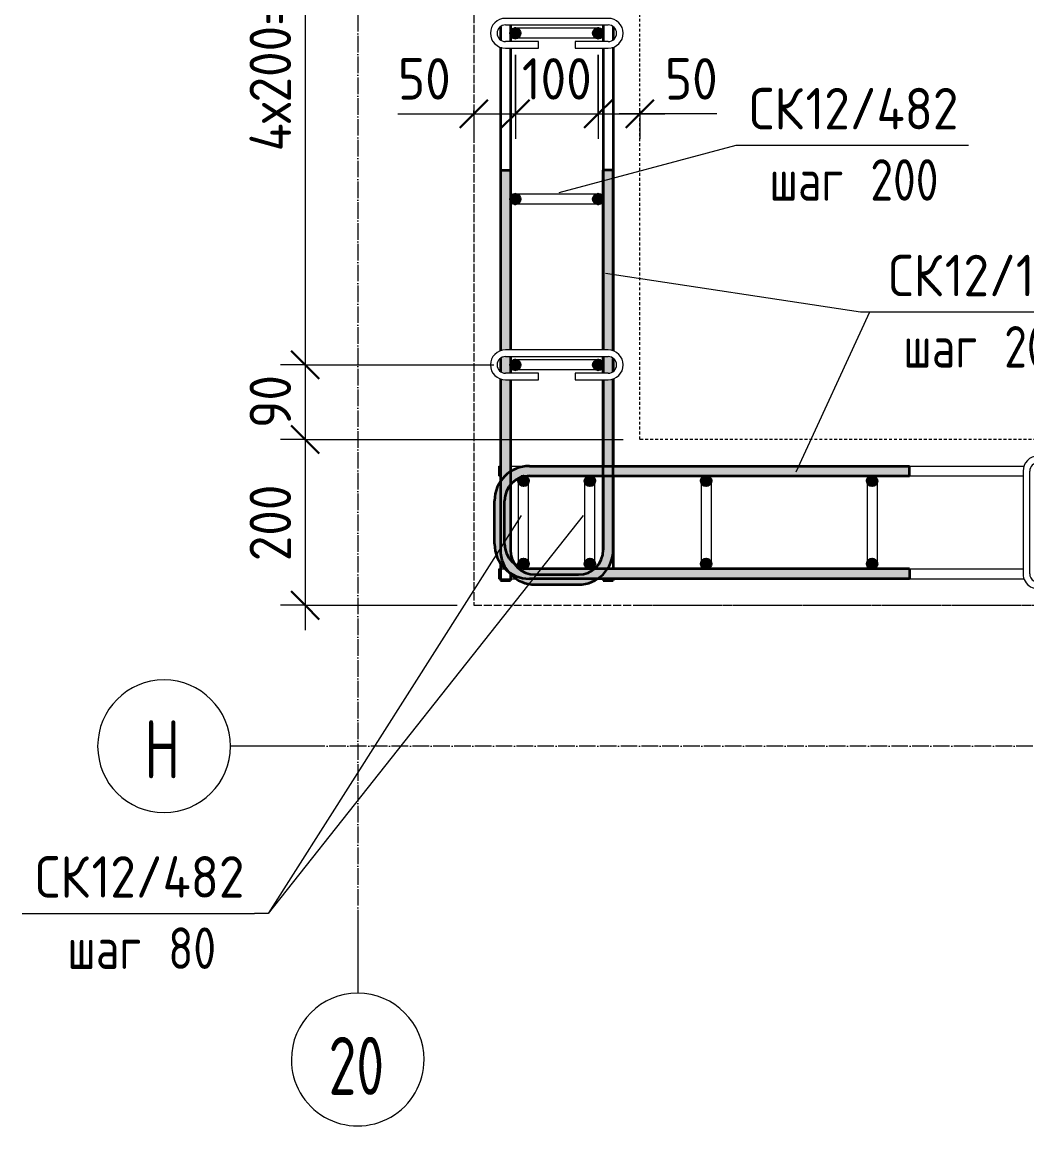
# Model space of a CAD drawing. Header units: millimetres. Extents: x 28908 to 47912, y -2577 to 78399.
# Drawn here: x 28976 to 30187, y 75704 to 77038 of the extents above; entities that cross this region are included whole.
import ezdxf

# ---------------------------------------------------------------- set-up
doc = ezdxf.new("R2010")
doc.units = ezdxf.units.MM
for name, pattern in [('01 Штриховая _4 мм_', [6, 3.5, -2.5]), ('01 Штриховая _8 мм_', [12, 8, -4]), ('02 Штрихпунктирная _20 мм_', [25, 20, -2.5, 0, -2.5])]:
    doc.linetypes.add(name, pattern=pattern)
for name, color, linetype, lineweight in [('AA_Dim', 7, 'Continuous', 9), ('AA_Dim-20', 7, 'Continuous', 9), ('AA_Oformlenie', 7, 'Continuous', 9), ('AA_Vinoska', 7, 'Continuous', 9), ('KR_Armatura', 7, 'Continuous', 20), ('KR_Armatura_Tonkie', 7, 'Continuous', 20), ('Оси', 7, 'Continuous', 9)]:
    doc.layers.add(name, color=color, linetype=linetype, lineweight=lineweight)
doc.layers.add('AF_Stena_Опалубка', color=7, linetype='Continuous', lineweight=20, true_color=0x0063c6)
doc.layers.add('KR_Fundament', color=7, linetype='Continuous', lineweight=20, true_color=0x804000)
doc.styles.add('ISOCPEUR_1', font='isocpeur.TTF', dxfattribs={"width": 0.9, "height": 50})
doc.styles.add('ISOCPEUR_2', font='isocpeur.TTF', dxfattribs={"width": 0.8, "height": 50})
doc.styles.add('ISOCPEUR_3', font='isocpeur.TTF', dxfattribs={"width": 0.7, "height": 70})
doc.dimstyles.new('00_Точн_3_знака__прозр_', dxfattribs={"dimscale": 304.8, "dimtxt": 50.137748, "dimasz": 0.111549, "dimexe": 0.098425, "dimexo": 0.065617, "dimgap": 0.006562, "dimtad": 1, "dimdec": 3, "dimrnd": 0.001, "dimdsep": 46, "dimtxsty": 'ISOCPEUR_1', "dimblk1": 'OBLIQUE', "dimblk2": 'OBLIQUE', "dimsah": 1, "dimcen": 0.09, "dimdle": 0.098425, "dimazin": 0, "dimtfac": 1, "dimtdec": 4, "dimtix": 1, "dimtmove": 0, "dimatfit": 3, "dimfxl": 1, "dimtvp": 1, "dimtolj": 1, "dimtzin": 0, "dimlwd": 18, "dimlwe": 18, "dimarcsym": 2})
doc.dimstyles.new('00_Точн_3_знака__прозр__1', dxfattribs={"dimscale": 304.8, "dimtxt": 50.137748, "dimasz": 0.111549, "dimexe": 0.098425, "dimexo": 0.065617, "dimgap": 0.006562, "dimtad": 1, "dimdec": 3, "dimrnd": 0.001, "dimdsep": 46, "dimtxsty": 'ISOCPEUR_1', "dimblk1": 'OBLIQUE', "dimblk2": 'OBLIQUE', "dimsah": 1, "dimcen": 0.09, "dimdle": 0.098425, "dimazin": 0, "dimtfac": 1, "dimtdec": 4, "dimtix": 1, "dimtmove": 1, "dimatfit": 3, "dimfxl": 1, "dimtvp": 1, "dimtolj": 1, "dimtzin": 0, "dimlwd": 18, "dimlwe": 18, "dimarcsym": 2})

# ---------------------------------------------------------------- blocks, each defined once
blk = doc.blocks.new('079_Шпилька _ЭлУзла_ - d8 А240-3881866-План армирования стен')
at = {"layer": 'AA_Oformlenie'}
for p, q in [((40, 18), (0, 18)), ((40, 10), (40, 18)), ((124, 18), (84, 18)), ((84, 18), (84, 10)), ((0, 10), (40, 10)), ((84, 10), (124, 10)), ((124, -10), (0, -10)), ((0, -18), (124, -18))]:
    blk.add_line(p, q, dxfattribs=at)
for centre, radius, start, end in [((0, 0), 18, 90, 270), ((124, 0), 18, 270, 90), ((0, 0), 10, 90, 270), ((124, 0), 10, 270, 90)]:
    blk.add_arc(centre, radius, start, end, dxfattribs=at)
blk = doc.blocks.new('DIMBLOCK15-План армирования стен')
at = {"layer": 'AA_Dim-20', "color": 30, "lineweight": 30, "true_color": 0xff8000, "transparency": 16777216}
for p, q in [((29316.8, 77425), (29299.8, 77442)), ((29316.8, 77425), (29333.8, 77408)), ((29316.8, 76625), (29299.8, 76642)), ((29316.8, 76625), (29333.8, 76608)), ((29316.8, 76535), (29299.8, 76552)), ((29316.8, 76535), (29333.8, 76518))]:
    blk.add_line(p, q, dxfattribs=at)
at = {"layer": 'AA_Dim-20', "color": 30, "lineweight": 18, "true_color": 0xff8000, "transparency": 16777216}
for p, q in [((29316.8, 77425), (29286.8, 77425)), ((29316.8, 77425), (29316.8, 76625)), ((29316.8, 77425), (29544.1, 77425)), ((29316.8, 76625), (29286.8, 76625)), ((29316.8, 76625), (29544.1, 76625)), ((29316.8, 76535), (29286.8, 76535)), ((29316.8, 76535), (29700.1, 76535))]:
    blk.add_line(p, q, dxfattribs=at)
at = {"layer": 'AA_Dim-20', "color": 0, "lineweight": 18, "transparency": 16777216, "insert": (29249.7, 76882.6), "char_height": 50, "width": 341.693, "attachment_point": 1, "rotation": 90, "line_spacing_factor": 1.135194, "style": 'ISOCPEUR_1'}
blk.add_mtext('4х200=800', dxfattribs=at)
blk = doc.blocks.new('_None')
blk = doc.blocks.new('DIMBLOCK16-План армирования стен')
at = {"layer": 'AA_Dim-20', "color": 30, "lineweight": 30, "true_color": 0xff8000, "transparency": 16777216}
for p, q in [((29316.8, 76625), (29299.8, 76642)), ((29316.8, 76625), (29333.8, 76608)), ((29316.8, 76535), (29299.8, 76552)), ((29316.8, 76535), (29333.8, 76518)), ((29316.8, 76335), (29299.8, 76352)), ((29316.8, 76335), (29333.8, 76318))]:
    blk.add_line(p, q, dxfattribs=at)
at = {"layer": 'AA_Dim-20', "color": 30, "lineweight": 18, "true_color": 0xff8000, "transparency": 16777216}
for p, q in [((29316.8, 76625), (29286.8, 76625)), ((29316.8, 76625), (29316.8, 76535)), ((29316.8, 76625), (29544.1, 76625)), ((29316.8, 76535), (29286.8, 76535)), ((29316.8, 76535), (29700.1, 76535)), ((29316.8, 76335), (29286.8, 76335)), ((29316.8, 76335), (29500.1, 76335))]:
    blk.add_line(p, q, dxfattribs=at)
at = {"layer": 'AA_Dim-20', "color": 0, "lineweight": 18, "transparency": 16777216, "insert": (29249.7, 76548.8), "char_height": 50, "width": 74.923, "attachment_point": 1, "rotation": 90, "line_spacing_factor": 1.135194, "style": 'ISOCPEUR_1'}
blk.add_mtext('90', dxfattribs=at)
blk = doc.blocks.new('DIMBLOCK17-План армирования стен')
at = {"layer": 'AA_Dim-20', "color": 30, "lineweight": 30, "true_color": 0xff8000, "transparency": 16777216}
for p, q in [((29316.8, 76535), (29299.8, 76552)), ((29316.8, 76535), (29333.8, 76518)), ((29316.8, 76335), (29299.8, 76352)), ((29316.8, 76335), (29333.8, 76318))]:
    blk.add_line(p, q, dxfattribs=at)
at = {"layer": 'AA_Dim-20', "color": 30, "lineweight": 18, "true_color": 0xff8000, "transparency": 16777216}
for p, q in [((29316.8, 76535), (29286.8, 76535)), ((29316.8, 76535), (29316.8, 76305)), ((29316.8, 76535), (29700.1, 76535)), ((29316.8, 76335), (29286.8, 76335)), ((29316.8, 76335), (29500.1, 76335))]:
    blk.add_line(p, q, dxfattribs=at)
at = {"layer": 'AA_Dim-20', "color": 0, "lineweight": 18, "transparency": 16777216, "insert": (29249.7, 76388.2), "char_height": 50, "width": 112.384, "attachment_point": 1, "rotation": 90, "line_spacing_factor": 1.135194, "style": 'ISOCPEUR_1'}
blk.add_mtext('200', dxfattribs=at)
blk = doc.blocks.new('DIMBLOCK21-План армирования стен')
at = {"layer": 'AA_Dim-20', "color": 30, "lineweight": 18, "true_color": 0xff8000, "transparency": 16777216}
for p, q in [((29570.1, 76999), (29570.1, 76897.8)), ((29570.1, 76927.8), (29570.1, 76999)), ((29520.1, 76931.9), (29520.1, 76897.8)), ((29520.1, 76927.8), (29520.1, 76931.9)), ((29428.6, 76927.8), (29511.1, 76927.8)), ((29490.1, 76927.8), (29570.1, 76927.8)), ((29511.1, 76927.8), (29545.1, 76927.8))]:
    blk.add_line(p, q, dxfattribs=at)
at = {"layer": 'AA_Dim-20', "color": 30, "lineweight": 30, "true_color": 0xff8000, "transparency": 16777216}
for p, q in [((29520.1, 76927.8), (29537.1, 76944.8)), ((29570.1, 76927.8), (29587.1, 76944.8)), ((29520.1, 76927.8), (29503.1, 76910.8)), ((29570.1, 76927.8), (29553.1, 76910.8))]:
    blk.add_line(p, q, dxfattribs=at)
at = {"layer": 'AA_Dim-20', "color": 0, "lineweight": 18, "transparency": 16777216, "insert": (29428.6, 76995), "char_height": 50, "width": 74.923, "attachment_point": 1, "line_spacing_factor": 1.135194, "style": 'ISOCPEUR_1'}
blk.add_mtext('50', dxfattribs=at)
blk = doc.blocks.new('_Oblique')
at = {"color": 0, "linetype": 'ByBlock', "lineweight": -2}
blk.add_line((-0.5, -0.5), (0.5, 0.5), dxfattribs=at)
blk = doc.blocks.new('DIMBLOCK22-План армирования стен')
at = {"layer": 'AA_Dim-20', "color": 30, "lineweight": 18, "true_color": 0xff8000, "transparency": 16777216}
for p, q in [((29570.1, 76999), (29570.1, 76897.8)), ((29570.1, 76927.8), (29570.1, 76999)), ((29670.1, 76999), (29670.1, 76897.8)), ((29670.1, 76927.8), (29670.1, 76999)), ((29570.1, 76927.8), (29670.1, 76927.8))]:
    blk.add_line(p, q, dxfattribs=at)
at = {"layer": 'AA_Dim-20', "color": 30, "lineweight": 30, "true_color": 0xff8000, "transparency": 16777216}
for p, q in [((29570.1, 76927.8), (29587.1, 76944.8)), ((29670.1, 76927.8), (29687.1, 76944.8)), ((29570.1, 76927.8), (29553.1, 76910.8)), ((29670.1, 76927.8), (29653.1, 76910.8))]:
    blk.add_line(p, q, dxfattribs=at)
at = {"layer": 'AA_Dim-20', "color": 0, "lineweight": 18, "transparency": 16777216, "insert": (29578, 76995), "char_height": 50, "width": 101.032, "attachment_point": 1, "line_spacing_factor": 1.135194, "style": 'ISOCPEUR_1'}
blk.add_mtext('100', dxfattribs=at)
blk = doc.blocks.new('DIMBLOCK23-План армирования стен')
at = {"layer": 'AA_Dim-20', "color": 30, "lineweight": 18, "true_color": 0xff8000, "transparency": 16777216}
for p, q in [((29670.1, 76999), (29670.1, 76897.8)), ((29670.1, 76927.8), (29670.1, 76999)), ((29720.1, 76931.9), (29720.1, 76897.8)), ((29720.1, 76927.8), (29720.1, 76931.9)), ((29670.1, 76927.8), (29750.1, 76927.8)), ((29730.4, 76927.8), (29695.1, 76927.8)), ((29812.9, 76927.8), (29730.4, 76927.8))]:
    blk.add_line(p, q, dxfattribs=at)
at = {"layer": 'AA_Dim-20', "color": 30, "lineweight": 30, "true_color": 0xff8000, "transparency": 16777216}
for p, q in [((29670.1, 76927.8), (29687.1, 76944.8)), ((29720.1, 76927.8), (29737.1, 76944.8)), ((29670.1, 76927.8), (29653.1, 76910.8)), ((29720.1, 76927.8), (29703.1, 76910.8))]:
    blk.add_line(p, q, dxfattribs=at)
at = {"layer": 'AA_Dim-20', "color": 0, "lineweight": 18, "transparency": 16777216, "insert": (29750.4, 76995), "char_height": 50, "width": 74.923, "attachment_point": 1, "line_spacing_factor": 1.135194, "style": 'ISOCPEUR_1'}
blk.add_mtext('50', dxfattribs=at)
blk = doc.blocks.new('042_М_Арматуры - Диам длина поз _ Шаг-2260295-План армирования стен')
at = {"layer": 'AA_Vinoska'}
blk.add_line((-7, 0), (7, 0), dxfattribs=at)
blk = doc.blocks.new('Ось сетки - d_4мм-2765513-План армирования стен')
at = {"layer": 'Оси', "color": 12, "true_color": 0xc80000}
for start, end in [(360, 180), (360, 180), (180, 360), (180, 360)]:
    blk.add_arc((0, 0), 4, start, end, dxfattribs=at)

msp = doc.modelspace()

# ---------------------------------------------------------------- hatches: boundary and pattern name
at = {"layer": 'KR_Armatura', "lineweight": 35}
h = msp.add_hatch(color=256, dxfattribs=at)
edge = h.paths.add_edge_path()
edge.add_arc((29570.0616, 77025), 6, 0, 360)
for points in [[(29570.0616, 77019), (29575.2578, 77022), (29575.2578, 77028), (29570.0616, 77031), (29564.8655, 77028), (29564.8655, 77022)], [(29670.0616, 77019), (29675.2578, 77022), (29675.2578, 77028), (29670.0616, 77031), (29664.8655, 77028), (29664.8655, 77022)], [(29570.0616, 76819), (29575.2578, 76822), (29575.2578, 76828), (29570.0616, 76831), (29564.8655, 76828), (29564.8655, 76822)], [(29670.0616, 76819), (29675.2578, 76822), (29675.2578, 76828), (29670.0616, 76831), (29664.8655, 76828), (29664.8655, 76822)], [(29570.0616, 76619), (29575.2578, 76622), (29575.2578, 76628), (29570.0616, 76631), (29564.8655, 76628), (29564.8655, 76622)], [(29670.0616, 76619), (29675.2578, 76622), (29675.2578, 76628), (29670.0616, 76631), (29664.8655, 76628), (29664.8655, 76622)], [(29577.0055, 76479.8038), (29583.0055, 76479.8038), (29586.0055, 76485), (29583.0055, 76490.1962), (29577.0055, 76490.1962), (29574.0055, 76485)], [(29657.0055, 76479.8038), (29663.0055, 76479.8038), (29666.0055, 76485), (29663.0055, 76490.1962), (29657.0055, 76490.1962), (29654.0055, 76485)], [(29797.0616, 76479.8038), (29803.0616, 76479.8038), (29806.0616, 76485), (29803.0616, 76490.1962), (29797.0616, 76490.1962), (29794.0616, 76485)], [(30001.5559, 76479.8038), (30003.0616, 76479.8038), (30006.0616, 76485), (30003.0616, 76490.1962), (29997.0616, 76490.1962), (29994.0616, 76485), (29997.0616, 76479.8038)], [(29577.0055, 76379.8038), (29583.0055, 76379.8038), (29586.0055, 76385), (29583.0055, 76390.1962), (29577.0055, 76390.1962), (29574.0055, 76385)], [(29657.0055, 76379.8038), (29663.0055, 76379.8038), (29666.0055, 76385), (29663.0055, 76390.1962), (29657.0055, 76390.1962), (29654.0055, 76385)], [(29797.0616, 76379.8038), (29803.0616, 76379.8038), (29806.0616, 76385), (29803.0616, 76390.1962), (29797.0616, 76390.1962), (29794.0616, 76385)], [(30001.5559, 76379.8038), (30003.0616, 76379.8038), (30006.0616, 76385), (30003.0616, 76390.1962), (29997.0616, 76390.1962), (29994.0616, 76385), (29997.0616, 76379.8038)]]:
    msp.add_hatch(color=256, dxfattribs=at).paths.add_polyline_path(points)
h = msp.add_hatch(color=256, dxfattribs=at)
edge = h.paths.add_edge_path()
edge.add_arc((29670.0616, 77025), 6, 0, 360)
h = msp.add_hatch(color=256, dxfattribs=at)
edge = h.paths.add_edge_path()
edge.add_arc((29570.0616, 76825), 6, 0, 360)
h = msp.add_hatch(color=256, dxfattribs=at)
edge = h.paths.add_edge_path()
edge.add_arc((29670.0616, 76825), 6, 0, 360)
h = msp.add_hatch(color=256, dxfattribs=at)
edge = h.paths.add_edge_path()
edge.add_arc((29570.0616, 76625), 6, 0, 360)
h = msp.add_hatch(color=256, dxfattribs=at)
edge = h.paths.add_edge_path()
edge.add_arc((29670.0616, 76625), 6, 0, 360)
h = msp.add_hatch(color=256, dxfattribs=at)
edge = h.paths.add_edge_path()
edge.add_arc((29580.0055, 76485), 6, 0, 360)
h = msp.add_hatch(color=256, dxfattribs=at)
edge = h.paths.add_edge_path()
edge.add_arc((29660.0055, 76485), 6, 0, 360)
h = msp.add_hatch(color=256, dxfattribs=at)
edge = h.paths.add_edge_path()
edge.add_arc((29800.0616, 76485), 6, 0, 360)
h = msp.add_hatch(color=256, dxfattribs=at)
edge = h.paths.add_edge_path()
edge.add_arc((30000.0616, 76485), 6, 0, 360)
h = msp.add_hatch(color=256, dxfattribs=at)
edge = h.paths.add_edge_path()
edge.add_arc((29580.0055, 76385), 6, 0, 360)
h = msp.add_hatch(color=256, dxfattribs=at)
edge = h.paths.add_edge_path()
edge.add_arc((29660.0055, 76385), 6, 0, 360)
h = msp.add_hatch(color=256, dxfattribs=at)
edge = h.paths.add_edge_path()
edge.add_arc((29800.0616, 76385), 6, 0, 360)
h = msp.add_hatch(color=256, dxfattribs=at)
edge = h.paths.add_edge_path()
edge.add_arc((30000.0616, 76385), 6, 0, 360)
at = {"layer": 'KR_Armatura_Tonkie'}
h = msp.add_hatch(color=256, dxfattribs=at)
h.paths.add_polyline_path([(29564.0616, 76402), (29564.0616, 76607), (29558.0616, 76607), (29553.0616, 76607.7547), (29552.0616, 76608.1689), (29552.0616, 76402)])
h.paths.add_polyline_path([(29564.0616, 76615), (29564.0616, 76635), (29558.0616, 76635), (29555.4734, 76634.6593), (29553.0616, 76633.6603), (29552.0616, 76632.8929), (29552.0616, 76617.1071), (29553.4029, 76616.1984), (29555.4734, 76615.3407), (29558.0616, 76615)])
h.paths.add_polyline_path([(29552.0616, 76641.8311), (29553.4029, 76642.3867), (29558.0616, 76643), (29564.0616, 76643), (29564.0616, 76860), (29552.0616, 76860), (29552.0616, 76642.3867)])
h = msp.add_hatch(color=256, dxfattribs=at)
h.paths.add_polyline_path([(29676.0616, 76402), (29688.0616, 76402), (29688.0616, 76608.1689), (29686.7204, 76607.6133), (29682.0616, 76607), (29676.0616, 76607), (29676.0616, 76435.2039)])
h.paths.add_polyline_path([(29682.0616, 76615), (29684.6498, 76615.3407), (29687.0616, 76616.3397), (29688.0616, 76617.1071), (29688.0616, 76632.8929), (29686.7204, 76633.8016), (29684.6498, 76634.6593), (29682.0616, 76635), (29676.0616, 76635), (29676.0616, 76615)])
h.paths.add_polyline_path([(29688.0616, 76641.8311), (29688.0616, 76860), (29676.0616, 76860), (29676.0616, 76643), (29682.0616, 76643), (29687.0616, 76642.2453)])
for points in [[(29545.0616, 76461), (29557.0616, 76461), (29558.0838, 76468.7646), (29561.0808, 76476), (29565.8484, 76482.2132), (29572.0616, 76486.9808), (29579.297, 76489.9778), (29587.0616, 76491), (29587.0616, 76503), (29576.1912, 76501.5689), (29566.0616, 76497.3731), (29557.3631, 76490.6985), (29550.6885, 76482), (29546.4927, 76471.8704)], [(29670.3065, 76491), (30045.0616, 76491), (30045.0616, 76503), (29587.0616, 76503), (29587.0616, 76491), (29587.4941, 76491)], [(29545.0616, 76409), (29557.0616, 76409), (29557.0616, 76461), (29545.0616, 76461), (29545.0616, 76435.2039)], [(29587.0616, 76367), (29587.0616, 76379), (29579.297, 76380.0222), (29572.0616, 76383.0192), (29565.8484, 76387.7868), (29561.0808, 76394), (29558.0838, 76401.2354), (29557.0616, 76409), (29545.0616, 76409), (29546.4927, 76398.1296), (29550.6885, 76388), (29557.3631, 76379.3015), (29566.0616, 76372.6269), (29576.1912, 76368.4311)], [(29594.0616, 76360), (29594.0616, 76372), (29586.297, 76373.0222), (29579.0616, 76376.0192), (29572.8484, 76380.7868), (29568.0808, 76387), (29565.0838, 76394.2354), (29564.0616, 76402), (29552.0616, 76402), (29553.4927, 76391.1296), (29557.6885, 76381), (29564.3631, 76372.3015), (29573.0616, 76365.6269), (29583.1912, 76361.4311), (29587.4941, 76360.8646)], [(29646.0616, 76360), (29656.932, 76361.4311), (29667.0616, 76365.6269), (29675.7601, 76372.3015), (29682.4347, 76381), (29686.6305, 76391.1296), (29688.0616, 76402), (29676.0616, 76402), (29675.0394, 76394.2354), (29672.0424, 76387), (29667.2748, 76380.7868), (29661.0616, 76376.0192), (29653.8262, 76373.0222), (29646.0616, 76372)], [(30001.5559, 76367), (30045.0616, 76367), (30045.0616, 76379), (29587.0616, 76379), (29587.0616, 76367), (29835.9312, 76367)], [(29646.0616, 76360), (29646.0616, 76372), (29594.0616, 76372), (29594.0616, 76360)]]:
    msp.add_hatch(color=256, dxfattribs=at).paths.add_polyline_path(points)

# ---------------------------------------------------------------- linework, layer by layer
at = {"layer": 'AA_Vinoska'}
for p, q in [((29623.0544, 76833.0325), (29836.217, 76890.0659)), ((29678.9474, 76735.5219), (29986.2026, 76688.8159)), ((29908.3898, 76495.9707), (29997.5429, 76688.8159)), ((29986.2026, 76688.8159), (29997.5429, 76688.8159)), ((29577.2103, 76443.2283), (29272.0319, 75963.4361)), ((29651.8564, 76443.2283), (29272.0319, 75963.4361)), ((29272.0319, 75963.4361), (29255.5851, 75963.4361)), ((29272.0319, 75963.4361), (29255.5851, 75963.4361))]:
    msp.add_line(p, q, dxfattribs=at)
at = {"layer": 'AF_Stena_Опалубка', "linetype": '01 Штриховая _4 мм_'}
for p, q in [((29520.0616, 77725), (29520.0616, 76335)), ((29720.0616, 76535), (29720.0616, 77525)), ((31680.0616, 76535), (29720.0616, 76535)), ((29520.0616, 76335), (29720.0616, 76335)), ((29720.0616, 76335), (31880.0616, 76335))]:
    msp.add_line(p, q, dxfattribs=at)
at = {"layer": 'KR_Armatura', "lineweight": 35}
for p, q in [((29570.0616, 77031), (29564.8655, 77028)), ((29564.8655, 77028), (29564.8655, 77022)), ((29575.2578, 77028), (29570.0616, 77031)), ((29575.2578, 77022), (29575.2578, 77028)), ((29670.0616, 77031), (29664.8655, 77028)), ((29664.8655, 77028), (29664.8655, 77022)), ((29675.2578, 77028), (29670.0616, 77031)), ((29675.2578, 77022), (29675.2578, 77028)), ((29564.8655, 77022), (29570.0616, 77019)), ((29570.0616, 77019), (29575.2578, 77022)), ((29664.8655, 77022), (29670.0616, 77019)), ((29670.0616, 77019), (29675.2578, 77022)), ((29570.0616, 76831), (29564.8655, 76828)), ((29564.8655, 76828), (29564.8655, 76822)), ((29575.2578, 76828), (29570.0616, 76831)), ((29575.2578, 76822), (29575.2578, 76828)), ((29670.0616, 76831), (29664.8655, 76828)), ((29664.8655, 76828), (29664.8655, 76822)), ((29675.2578, 76828), (29670.0616, 76831)), ((29675.2578, 76822), (29675.2578, 76828)), ((29564.8655, 76822), (29570.0616, 76819)), ((29570.0616, 76819), (29575.2578, 76822)), ((29664.8655, 76822), (29670.0616, 76819)), ((29670.0616, 76819), (29675.2578, 76822)), ((29570.0616, 76631), (29564.8655, 76628)), ((29564.8655, 76628), (29564.8655, 76622)), ((29575.2578, 76628), (29570.0616, 76631)), ((29575.2578, 76622), (29575.2578, 76628)), ((29670.0616, 76631), (29664.8655, 76628)), ((29664.8655, 76628), (29664.8655, 76622)), ((29675.2578, 76628), (29670.0616, 76631)), ((29675.2578, 76622), (29675.2578, 76628)), ((29564.8655, 76622), (29570.0616, 76619)), ((29570.0616, 76619), (29575.2578, 76622)), ((29664.8655, 76622), (29670.0616, 76619)), ((29670.0616, 76619), (29675.2578, 76622)), ((29577.0055, 76490.1962), (29574.0055, 76485)), ((29583.0055, 76490.1962), (29577.0055, 76490.1962)), ((29586.0055, 76485), (29583.0055, 76490.1962)), ((29657.0055, 76490.1962), (29654.0055, 76485)), ((29663.0055, 76490.1962), (29657.0055, 76490.1962)), ((29666.0055, 76485), (29663.0055, 76490.1962)), ((29797.0616, 76490.1962), (29794.0616, 76485)), ((29803.0616, 76490.1962), (29797.0616, 76490.1962)), ((29806.0616, 76485), (29803.0616, 76490.1962)), ((29997.0616, 76490.1962), (29994.0616, 76485)), ((30003.0616, 76490.1962), (29997.0616, 76490.1962)), ((30006.0616, 76485), (30003.0616, 76490.1962)), ((29574.0055, 76485), (29577.0055, 76479.8038)), ((29577.0055, 76479.8038), (29583.0055, 76479.8038)), ((29583.0055, 76479.8038), (29586.0055, 76485)), ((29654.0055, 76485), (29657.0055, 76479.8038)), ((29657.0055, 76479.8038), (29663.0055, 76479.8038)), ((29663.0055, 76479.8038), (29666.0055, 76485)), ((29794.0616, 76485), (29797.0616, 76479.8038)), ((29797.0616, 76479.8038), (29803.0616, 76479.8038)), ((29803.0616, 76479.8038), (29806.0616, 76485)), ((29994.0616, 76485), (29997.0616, 76479.8038)), ((29997.0616, 76479.8038), (30001.5559, 76479.8038)), ((30001.5559, 76479.8038), (30003.0616, 76479.8038)), ((30003.0616, 76479.8038), (30006.0616, 76485)), ((29577.0055, 76390.1962), (29574.0055, 76385)), ((29574.0055, 76385), (29577.0055, 76379.8038)), ((29583.0055, 76390.1962), (29577.0055, 76390.1962)), ((29586.0055, 76385), (29583.0055, 76390.1962)), ((29583.0055, 76379.8038), (29586.0055, 76385)), ((29657.0055, 76390.1962), (29654.0055, 76385)), ((29654.0055, 76385), (29657.0055, 76379.8038)), ((29663.0055, 76390.1962), (29657.0055, 76390.1962)), ((29666.0055, 76385), (29663.0055, 76390.1962)), ((29663.0055, 76379.8038), (29666.0055, 76385)), ((29797.0616, 76390.1962), (29794.0616, 76385)), ((29794.0616, 76385), (29797.0616, 76379.8038)), ((29803.0616, 76390.1962), (29797.0616, 76390.1962)), ((29806.0616, 76385), (29803.0616, 76390.1962)), ((29803.0616, 76379.8038), (29806.0616, 76385)), ((29997.0616, 76390.1962), (29994.0616, 76385)), ((29994.0616, 76385), (29997.0616, 76379.8038)), ((30003.0616, 76390.1962), (29997.0616, 76390.1962)), ((30006.0616, 76385), (30003.0616, 76390.1962)), ((30003.0616, 76379.8038), (30006.0616, 76385)), ((29577.0055, 76379.8038), (29583.0055, 76379.8038)), ((29657.0055, 76379.8038), (29663.0055, 76379.8038)), ((29797.0616, 76379.8038), (29803.0616, 76379.8038)), ((29997.0616, 76379.8038), (30001.5559, 76379.8038)), ((30001.5559, 76379.8038), (30003.0616, 76379.8038))]:
    msp.add_line(p, q, dxfattribs=at)
for centre in [(29570.0616, 77025), (29670.0616, 77025), (29570.0616, 76825), (29670.0616, 76825), (29570.0616, 76625), (29670.0616, 76625), (29580.0055, 76485), (29660.0055, 76485), (29800.0616, 76485), (30000.0616, 76485), (29580.0055, 76385), (29660.0055, 76385), (29800.0616, 76385), (30000.0616, 76385)]:
    msp.add_circle(centre, 6, dxfattribs=at)
at = {"layer": 'KR_Armatura_Tonkie', "lineweight": 35}
for p, q in [((29552.0616, 77032.8929), (29552.0616, 77017.1071)), ((29564.0616, 77035), (29564.0616, 77015)), ((29676.0616, 77035), (29676.0616, 77015)), ((29688.0616, 77032.8929), (29688.0616, 77017.1071)), ((29552.0616, 77008.1689), (29552.0616, 76641.8311)), ((29564.0616, 77007), (29564.0616, 76643)), ((29676.0616, 77007), (29676.0616, 76643)), ((29688.0616, 77008.1689), (29688.0616, 76641.8311)), ((29552.0616, 76860), (29552.0616, 76641.8311)), ((29552.0616, 76860), (29564.0616, 76860)), ((29564.0616, 76860), (29564.0616, 76643)), ((29688.0616, 76860), (29676.0616, 76860)), ((29676.0616, 76643), (29676.0616, 76860)), ((29688.0616, 76641.8311), (29688.0616, 76860)), ((29552.0616, 76632.8929), (29552.0616, 76617.1071)), ((29552.0616, 76632.8929), (29552.0616, 76617.1071)), ((29564.0616, 76635), (29564.0616, 76615)), ((29564.0616, 76635), (29564.0616, 76615)), ((29676.0616, 76635), (29676.0616, 76615)), ((29676.0616, 76615), (29676.0616, 76635)), ((29688.0616, 76632.8929), (29688.0616, 76617.1071)), ((29688.0616, 76617.1071), (29688.0616, 76632.8929)), ((29552.0616, 76608.1689), (29552.0616, 76483.7894)), ((29552.0616, 76608.1689), (29552.0616, 76402)), ((29564.0616, 76607), (29564.0616, 76495.8384)), ((29564.0616, 76607), (29564.0616, 76402)), ((29676.0616, 76607), (29676.0616, 76503)), ((29676.0616, 76402), (29676.0616, 76607)), ((29688.0616, 76608.1689), (29688.0616, 76503)), ((29688.0616, 76402), (29688.0616, 76608.1689)), ((29587.0616, 76503), (30045.0616, 76503)), ((30045.0616, 76491), (30045.0616, 76503)), ((29587.0616, 76491), (30045.0616, 76491)), ((29676.0616, 76491), (29676.0616, 76402)), ((29688.0616, 76491), (29688.0616, 76379)), ((29564.0616, 76479.8846), (29564.0616, 76402)), ((29545.0616, 76409), (29545.0616, 76461)), ((29557.0616, 76409), (29557.0616, 76461)), ((29552.0616, 76386.2106), (29552.0616, 76365)), ((29564.0616, 76372.6945), (29564.0616, 76365)), ((30045.0616, 76379), (29587.0616, 76379)), ((29594.0616, 76372), (29646.0616, 76372)), ((30045.0616, 76379), (30045.0616, 76367)), ((29552.0616, 76365), (29564.0616, 76365)), ((30045.0616, 76367), (29587.0616, 76367)), ((29594.0616, 76360), (29646.0616, 76360)), ((29676.0616, 76367), (29676.0616, 76365)), ((29676.0616, 76365), (29688.0616, 76365)), ((29688.0616, 76367), (29688.0616, 76365))]:
    msp.add_line(p, q, dxfattribs=at)
at = {"layer": 'KR_Armatura_Tonkie'}
for p, q in [((29606.0616, 77031), (29570.0616, 77031)), ((29634.0616, 77031), (29606.0616, 77031)), ((29670.0616, 77031), (29634.0616, 77031)), ((29606.0616, 77019), (29570.0616, 77019)), ((29634.0616, 77019), (29606.0616, 77019)), ((29670.0616, 77019), (29634.0616, 77019)), ((29606.0616, 76831), (29570.0616, 76831)), ((29634.0616, 76831), (29606.0616, 76831)), ((29670.0616, 76831), (29634.0616, 76831)), ((29606.0616, 76819), (29570.0616, 76819)), ((29634.0616, 76819), (29606.0616, 76819)), ((29670.0616, 76819), (29634.0616, 76819)), ((29606.0616, 76631), (29570.0616, 76631)), ((29634.0616, 76631), (29606.0616, 76631)), ((29670.0616, 76631), (29634.0616, 76631)), ((29606.0616, 76619), (29570.0616, 76619)), ((29634.0616, 76619), (29606.0616, 76619)), ((29670.0616, 76619), (29634.0616, 76619)), ((29550.0616, 76503), (29552.0616, 76503)), ((29550.0616, 76491), (29550.0616, 76503)), ((29564.0616, 76503), (29676.0616, 76503)), ((29688.0616, 76503), (30183.2305, 76503)), ((29550.0616, 76491), (29552.0616, 76491)), ((29587.0616, 76491), (29676.0616, 76491)), ((29688.0616, 76491), (30182.0616, 76491)), ((29574.0055, 76449), (29574.0055, 76485)), ((29586.0055, 76449), (29586.0055, 76485)), ((29654.0055, 76449), (29654.0055, 76485)), ((29666.0055, 76449), (29666.0055, 76485)), ((29794.0616, 76485), (29794.0616, 76449)), ((29806.0616, 76485), (29806.0616, 76449)), ((29994.0616, 76485), (29994.0616, 76449)), ((30006.0616, 76485), (30006.0616, 76449)), ((29574.0055, 76421), (29574.0055, 76449)), ((29586.0055, 76421), (29586.0055, 76449)), ((29654.0055, 76421), (29654.0055, 76449)), ((29666.0055, 76421), (29666.0055, 76449)), ((29794.0616, 76449), (29794.0616, 76421)), ((29806.0616, 76449), (29806.0616, 76421)), ((29994.0616, 76449), (29994.0616, 76421)), ((30006.0616, 76449), (30006.0616, 76421)), ((29574.0055, 76385), (29574.0055, 76421)), ((29586.0055, 76385), (29586.0055, 76421)), ((29654.0055, 76385), (29654.0055, 76421)), ((29666.0055, 76385), (29666.0055, 76421)), ((29794.0616, 76421), (29794.0616, 76385)), ((29806.0616, 76421), (29806.0616, 76385)), ((29994.0616, 76421), (29994.0616, 76385)), ((30006.0616, 76421), (30006.0616, 76385)), ((29550.0616, 76379), (29557.7561, 76379)), ((29550.0616, 76367), (29550.0616, 76379)), ((29587.0616, 76379), (29664.9462, 76379)), ((29680.9, 76379), (30182.0616, 76379)), ((29550.0616, 76367), (29571.2722, 76367)), ((29668.851, 76367), (30183.2305, 76367))]:
    msp.add_line(p, q, dxfattribs=at)
for centre, start, end in [((29570.0616, 77025), 90, 270), ((29670.0616, 77025), 270, 90), ((29570.0616, 76825), 90, 270), ((29670.0616, 76825), 270, 90), ((29570.0616, 76625), 90, 270), ((29670.0616, 76625), 270, 90), ((29580.0055, 76485), 0, 65.1243711), ((29660.0055, 76485), 0, 180), ((29800.0616, 76485), 0, 180), ((30000.0616, 76485), 0, 180), ((29580.0055, 76485), 150, 180), ((29580.0055, 76385), 180, 210), ((29580.0055, 76385), 294.8756289, 0), ((29660.0055, 76385), 180, 0), ((29800.0616, 76385), 180, 0), ((30000.0616, 76385), 180, 0)]:
    msp.add_arc(centre, 6, start, end, dxfattribs=at)
at = {"layer": 'KR_Armatura_Tonkie', "lineweight": 35}
for centre, radius, start, end in [((29587.0616, 76461), 42, 90, 180), ((29587.0616, 76461), 30, 90, 180), ((29587.0616, 76409), 42, 180, 270), ((29587.0616, 76409), 30, 180, 270), ((29594.0616, 76402), 42, 180, 270), ((29594.0616, 76402), 30, 180, 270), ((29646.0616, 76402), 30, 270, 0), ((29646.0616, 76402), 42, 270, 0)]:
    msp.add_arc(centre, radius, start, end, dxfattribs=at)
at = {"layer": 'KR_Fundament', "linetype": '01 Штриховая _8 мм_'}
for p, q in [((29520.0616, 77825), (29520.0616, 76335)), ((29520.0616, 76335), (34380.0616, 76335))]:
    msp.add_line(p, q, dxfattribs=at)
at = {"layer": 'Оси', "linetype": '02 Штрихпунктирная _20 мм_'}
for p, q in [((29380.0616, 78050.9931), (29380.0616, 75967.1014)), ((34385.642, 76165), (29326.6048, 76165))]:
    msp.add_line(p, q, dxfattribs=at)
at = {"layer": 'Оси'}
for p, q in [((29326.6048, 76165), (29226.6048, 76165)), ((29380.0616, 75967.1014), (29380.0616, 75867.1014))]:
    msp.add_line(p, q, dxfattribs=at)

# ---------------------------------------------------------------- block references
at = {"layer": 'AA_Oformlenie'}
for p, rotation in [((29682.0616, 77025), 180), ((29682.0616, 76625), 180), ((30200.0616, 76497), 270)]:
    msp.add_blockref('079_Шпилька _ЭлУзла_ - d8 А240-3881866-План армирования стен', p, dxfattribs=dict(at, rotation=rotation))
at = {"layer": 'AA_Vinoska', "xscale": 19.99999999999999, "yscale": 19.99999999999999, "zscale": 19.99999999999999}
for p in [(29976.217, 76890.0659), (30137.5429, 76688.8159), (29115.5851, 75963.4361), (29115.5851, 75963.4361)]:
    msp.add_blockref('042_М_Арматуры - Диам длина поз _ Шаг-2260295-План армирования стен', p, dxfattribs=at)
at = {"layer": 'Оси', "color": 12, "true_color": 0xc80000, "xscale": 19.99999999999999, "yscale": 19.99999999999999, "zscale": 19.99999999999999}
for p, rotation in [((29146.6048, 76165), 89.9999999999998), ((29380.0616, 75787.1014), 180)]:
    msp.add_blockref('Ось сетки - d_4мм-2765513-План армирования стен', p, dxfattribs=dict(at, rotation=rotation))

# ---------------------------------------------------------------- texts
at = {"layer": 'AA_Vinoska', "char_height": 50, "attachment_point": 1}
for s, insert, width, style in [('СК', (29852.0298, 76959.0709), 82.253137, 'ISOCPEUR_1'), ('12/482', (29919.8954, 76959.0709), 226.556887, 'ISOCPEUR_1'), (' 200', (29972.5582, 76873.0898), 133.4008, 'ISOCPEUR_2'), ('шаг', (29876.2498, 76873.0898), 116.7257, 'ISOCPEUR_2'), ('СК', (30019.8357, 76757.8209), 82.253137, 'ISOCPEUR_1'), ('12/108', (30087.7013, 76757.8209), 210.683475, 'ISOCPEUR_1'), (' 200', (30133.884, 76671.8398), 133.4008, 'ISOCPEUR_2'), ('шаг', (30037.5757, 76671.8398), 116.7257, 'ISOCPEUR_2'), ('СК', (28991.3979, 76032.4411), 82.253137, 'ISOCPEUR_1'), ('СК', (28991.3979, 76032.4411), 82.253137, 'ISOCPEUR_1'), ('12/482', (29059.2635, 76032.4411), 226.556887, 'ISOCPEUR_1'), ('12/482', (29059.2635, 76032.4411), 226.556887, 'ISOCPEUR_1'), (' 80', (29126.2462, 75946.4601), 98.7679, 'ISOCPEUR_2'), (' 80', (29126.2462, 75946.4601), 98.7679, 'ISOCPEUR_2'), ('шаг', (29029.9379, 75946.4601), 116.7257, 'ISOCPEUR_2'), ('шаг', (29029.9379, 75946.4601), 116.7257, 'ISOCPEUR_2')]:
    msp.add_mtext(s, dxfattribs=dict(at, insert=insert, width=width, style=style))
at = {"layer": 'Оси', "char_height": 70, "attachment_point": 1, "style": 'ISOCPEUR_3'}
for s, insert, width in [('\\fISOCPEUR|b0|i0|c204|p34|;\\W.7;Н', (29122.7094, 76196.4305), 48.261587), ('20', (29344.8777, 75814.5426), 83.054825)]:
    msp.add_mtext(s, dxfattribs=dict(at, insert=insert, width=width))

# ---------------------------------------------------------------- dimensions: what is measured, and where the dimension line sits
at = {"layer": 'AA_Dim', "color": 30, "lineweight": 18, "true_color": 0xff8000}
for base, p1, p2, text, override, picture, middle in [((29316.8426, 76625), (29564.0616, 77425), (29564.0616, 76625), '4х200=800', {"dimpost": '<>', "dimblk1": 'None', "dimblk2": 'None', "dimsah": 1, "dimfxl": 800}, 'DIMBLOCK15-План армирования стен', (29289.8426, 77025)), ((29316.8426, 76535), (29564.0616, 76625), (29720.0616, 76535), '90', {"dimpost": '<>', "dimblk1": 'None', "dimblk2": 'None', "dimsah": 1, "dimfxl": 180.099972}, 'DIMBLOCK16-План армирования стен', (29289.8426, 76580)), ((29316.8426, 76335), (29720.0616, 76535), (29520.0616, 76335), '200', {"dimpost": '<>', "dimblk1": 'None', "dimblk2": 'None', "dimsah": 1, "dimfxl": 282.842712}, 'DIMBLOCK17-План армирования стен', (29289.8426, 76435))]:
    dim = msp.add_linear_dim(base=base, p1=p1, p2=p2, angle=90, text=text, dimstyle='00_Точн_3_знака__прозр_', override=override, dxfattribs=at)
    dim.commit()
    dim.dimension.update_dxf_attribs({"geometry": picture, "text_midpoint": middle})
for base, p1, p2, picture, middle in [((29570.0616, 76927.8235), (29520.0616, 76951.8651), (29570.0616, 77019), 'DIMBLOCK21-План армирования стен', (29466.08, 76961.6261)), ((29720.0616, 76927.8235), (29670.0616, 77019), (29720.0616, 76951.8651), 'DIMBLOCK23-План армирования стен', (29787.8769, 76961.6261))]:
    dim = msp.add_linear_dim(base=base, p1=p1, p2=p2, dimstyle='00_Точн_3_знака__прозр__1', override={"dimpost": '<>', "dimfxl": 83.708392}, dxfattribs=at)
    dim.commit()
    dim.dimension.update_dxf_attribs({"geometry": picture, "text_midpoint": middle, "dimtype": 160})
dim = msp.add_linear_dim(base=(29670.0616, 76927.8235), p1=(29570.0616, 77019), p2=(29670.0616, 77019), dimstyle='00_Точн_3_знака__прозр_', override={"dimpost": '<>', "dimfxl": 100}, dxfattribs=at)
dim.commit()
dim.dimension.update_dxf_attribs({"geometry": 'DIMBLOCK22-План армирования стен', "text_midpoint": (29620.0616, 76954.8235)})

doc.saveas('drawing.dxf')
